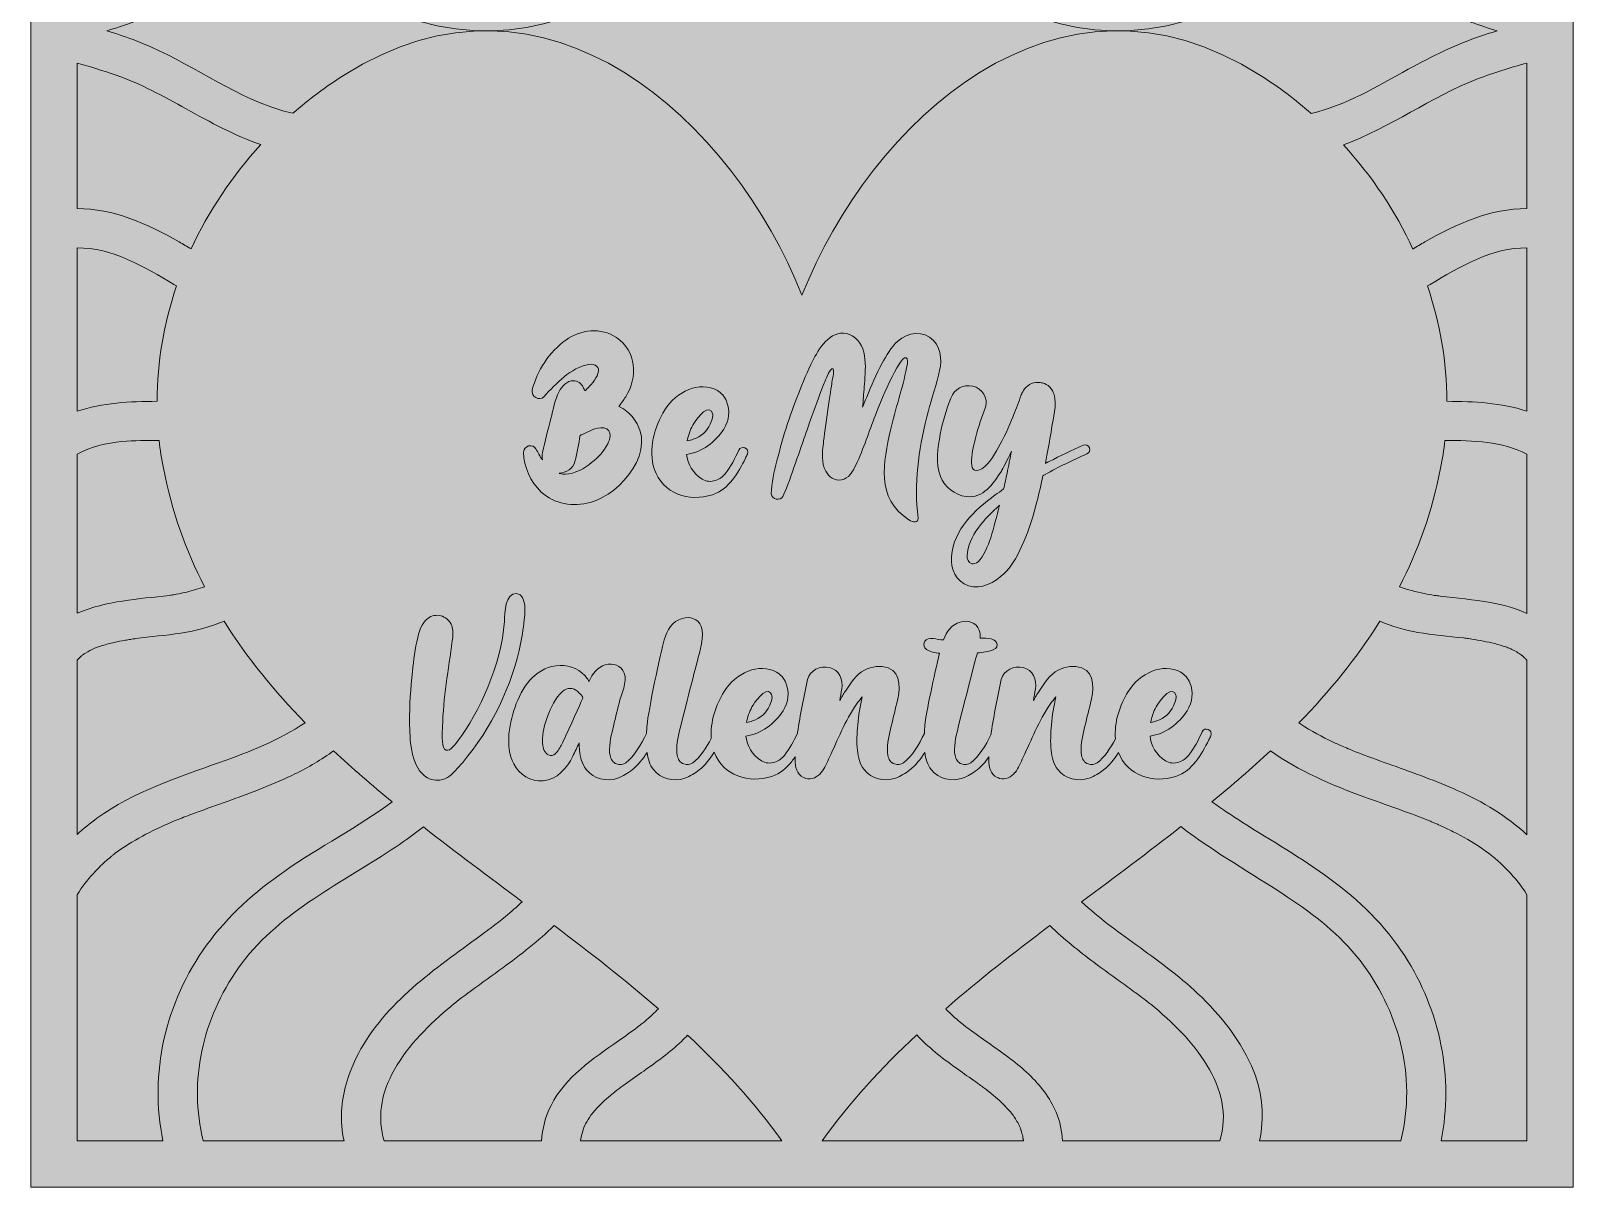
# Model space of a CAD drawing. Extents: x 31 to 968, y -1453 to -47.
# Drawn here: x 31 to 968, y -1453 to -750 of the extents above; entities that cross this region are included whole.
import ezdxf

# ---------------------------------------------------------------- set-up
doc = ezdxf.new("R2010")
doc.units = 0
doc.header["$MEASUREMENT"] = 0
doc.layers.add('Layer 1', color=7, linetype='Continuous')

# ---------------------------------------------------------------- blocks, each defined once
blk = doc.blocks.new('block 2')
at = {"layer": 'Layer 1', "true_color": 0x9c1c1f}
h = blk.add_hatch(color=244, dxfattribs=at)
h.dxf.hatch_style = 2
h.paths.add_polyline_path([(968.39, -1452.86), (31.06, -1452.86), (31.06, -46.86), (968.39, -46.86)])
at = {"layer": 'Layer 1', "lineweight": 0}
blk.add_lwpolyline([(968.39, -1452.86), (31.06, -1452.86), (31.06, -46.86), (968.39, -46.86), (968.39, -1452.86)], dxfattribs=at)
blk = doc.blocks.new('block 3')
at = {"layer": 'Layer 1', "true_color": 0xfbaf3f}
h = blk.add_hatch(color=43, dxfattribs=at)
h.dxf.hatch_style = 2
edge = h.paths.add_edge_path()
edge.add_spline(control_points=[(433.29, -989.68), (431.68, -992.61), (430.58, -995.8), (429.99, -999.09), (431.27, -998.85), (432.52, -998.57), (433.66, -998.19), (438.31, -996.68), (441.94, -993.39), (443.97, -988.94), (445.05, -986.55), (446.45, -983.47), (444.64, -981.16), (441.4, -977.03), (434.5, -987.48), (433.29, -989.68)], knot_values=[0, 0, 0, 0, 1, 1, 1, 2, 2, 2, 3, 3, 3, 4, 4, 4, 5, 5, 5, 5], degree=3, periodic=1)
h = blk.add_hatch(color=43, dxfattribs=at)
h.dxf.hatch_style = 2
edge = h.paths.add_edge_path()
edge.add_spline(control_points=[(355.92, -1019.38), (361.61, -1019.2), (367.56, -1015.82), (371.89, -1012.36), (375.8, -1009.24), (379.44, -1005.42), (381.69, -1000.91), (382.42, -999.45), (383.05, -997.64), (383.14, -995.98), (383.26, -993.7), (382.36, -991.72), (379.25, -991.32), (374.13, -990.65), (369.99, -993.7), (365.53, -995.53), (365.39, -995.59), (365.24, -995.67), (365.09, -995.73), (365.09, -995.7), (365.09, -995.67), (365.09, -995.64), (365.05, -995.65), (365, -995.66), (364.95, -995.67), (363.96, -1001), (362.98, -1006.33), (361.73, -1011.6), (360.66, -1016.11), (356.4, -1018.64), (352.07, -1018.82), (352.28, -1018.88), (352.48, -1018.99), (352.7, -1019.04), (353.73, -1019.31), (354.85, -1019.42), (355.92, -1019.38)], knot_values=[0, 0, 0, 0, 1, 1, 1, 2, 2, 2, 3, 3, 3, 4, 4, 4, 5, 5, 5, 6, 6, 6, 7, 7, 7, 8, 8, 8, 9, 9, 9, 10, 10, 10, 11, 11, 11, 12, 12, 12, 12], degree=3, periodic=1)
h = blk.add_hatch(color=43, dxfattribs=at)
h.dxf.hatch_style = 2
edge = h.paths.add_edge_path()
edge.add_spline(control_points=[(600.05, -1068.97), (599.95, -1070.83), (600.82, -1073.31), (603.03, -1073.89), (603.64, -1074.05), (605.8, -1073.65), (606.78, -1072.62), (610.12, -1069.11), (612.76, -1063.18), (614.41, -1058.13), (616.53, -1051.62), (617.98, -1044.86), (619.76, -1038.25), (610.77, -1046.28), (600.68, -1056.98), (600.05, -1068.97)], knot_values=[0, 0, 0, 0, 1, 1, 1, 2, 2, 2, 3, 3, 3, 4, 4, 4, 5, 5, 5, 5], degree=3, periodic=1)
h = blk.add_hatch(color=43, dxfattribs=at)
h.dxf.hatch_style = 2
edge = h.paths.add_edge_path()
edge.add_spline(control_points=[(363.43, -1151.61), (360.67, -1148.83), (357, -1149.15), (354.11, -1151.55), (349.59, -1155.31), (347.16, -1161.36), (345.06, -1166.69), (343.14, -1171.55), (341.87, -1176.72), (341.97, -1181.97), (341.99, -1183.48), (342.15, -1185.01), (342.68, -1186.43), (343.59, -1188.92), (346.19, -1191.64), (348.99, -1189.94), (350.97, -1188.74), (352.27, -1186.24), (353.34, -1184.25), (354.39, -1182.32), (355.35, -1180.35), (356.28, -1178.37), (360.99, -1168.35), (366.36, -1155.73), (366.55, -1155.35), (366.81, -1154.81), (363.86, -1152.04), (363.43, -1151.61)], knot_values=[0, 0, 0, 0, 1, 1, 1, 2, 2, 2, 3, 3, 3, 4, 4, 4, 5, 5, 5, 6, 6, 6, 7, 7, 7, 8, 8, 8, 9, 9, 9, 9], degree=3, periodic=1)
h = blk.add_hatch(color=43, dxfattribs=at)
h.dxf.hatch_style = 2
edge = h.paths.add_edge_path()
edge.add_spline(control_points=[(480, -1160.18), (481.08, -1157.79), (482.48, -1154.71), (480.67, -1152.4), (477.43, -1148.27), (470.53, -1158.72), (469.32, -1160.92), (467.71, -1163.84), (466.61, -1167.04), (466.02, -1170.33), (467.3, -1170.09), (468.55, -1169.81), (469.69, -1169.43), (474.34, -1167.92), (477.97, -1164.63), (480, -1160.18)], knot_values=[0, 0, 0, 0, 1, 1, 1, 2, 2, 2, 3, 3, 3, 4, 4, 4, 5, 5, 5, 5], degree=3, periodic=1)
h = blk.add_hatch(color=43, dxfattribs=at)
h.dxf.hatch_style = 2
edge = h.paths.add_edge_path()
edge.add_spline(control_points=[(725.58, -1160.18), (726.66, -1157.79), (728.06, -1154.71), (726.24, -1152.4), (723, -1148.27), (716.11, -1158.72), (714.9, -1160.92), (713.28, -1163.84), (712.19, -1167.04), (711.6, -1170.33), (712.88, -1170.09), (714.13, -1169.81), (715.26, -1169.43), (719.92, -1167.92), (723.55, -1164.63), (725.58, -1160.18)], knot_values=[0, 0, 0, 0, 1, 1, 1, 2, 2, 2, 3, 3, 3, 4, 4, 4, 5, 5, 5, 5], degree=3, periodic=1)
at = {"layer": 'Layer 1', "lineweight": 0}
blk.add_lwpolyline([(31.06, -46.86), (31.06, -1452.86), (968.39, -1452.86), (968.39, -46.86), (31.06, -46.86)], dxfattribs=at)
for points, knots in [([(499.72, -910.62), (458.57, -805.96), (344.77, -698.17), (221.05, -776.99), (210.14, -783.94), (199.88, -791.66), (190.34, -800.01), (185.46, -798.93), (180.61, -797.49), (175.81, -795.7), (146.98, -784.95), (122.16, -765.85), (93.21, -755.19), (87.94, -753.25), (82.61, -751.51), (77.26, -749.86), (80.45, -748.88), (83.64, -747.87), (86.81, -746.79), (102.37, -741.52), (116.94, -734.46), (131.28, -726.51), (150.06, -716.09), (169.33, -704.63), (190.22, -699.61), (199.8, -708.01), (210.09, -715.75), (221.05, -722.74), (344.77, -801.55), (458.57, -693.77), (499.72, -589.1), (540.87, -693.77), (654.68, -801.55), (778.39, -722.74), (789.31, -715.78), (799.56, -708.07), (809.11, -699.71), (813.99, -700.8), (818.84, -702.24), (823.64, -704.02), (852.47, -714.77), (877.29, -733.87), (906.24, -744.54), (911.5, -746.48), (916.83, -748.21), (922.19, -749.86), (919, -750.85), (915.81, -751.86), (912.64, -752.93), (897.08, -758.2), (882.51, -765.26), (868.17, -773.22), (849.39, -783.63), (830.12, -795.09), (809.22, -800.11), (799.65, -791.72), (789.36, -783.97), (778.39, -776.99), (654.68, -698.17), (540.87, -805.96), (499.72, -910.62)], [0, 0, 0, 0, 1, 1, 1, 2, 2, 2, 3, 3, 3, 4, 4, 4, 5, 5, 5, 6, 6, 6, 7, 7, 7, 8, 8, 8, 9, 9, 9, 10, 10, 10, 11, 11, 11, 12, 12, 12, 13, 13, 13, 14, 14, 14, 15, 15, 15, 16, 16, 16, 17, 17, 17, 18, 18, 18, 19, 19, 19, 20, 20, 20, 20]), ([(59.18, -769.42), (67.12, -771.72), (75.05, -774.08), (82.86, -776.81), (97.9, -782.06), (111.64, -789.64), (125.52, -797.36), (140.12, -805.49), (155.12, -813.48), (170.82, -819.06), (153.3, -838.11), (139.02, -859.58), (128.51, -882.49), (126.05, -881.03), (123.59, -879.56), (121.11, -878.13), (102.29, -867.23), (80.96, -857.79), (59.18, -857.94), (59.18, -857.94), (59.18, -769.42), (59.18, -769.42)], [0, 0, 0, 0, 1, 1, 1, 2, 2, 2, 3, 3, 3, 4, 4, 4, 5, 5, 5, 6, 6, 6, 7, 7, 7, 7]), ([(940.27, -857.95), (918.49, -857.8), (897.15, -867.22), (878.34, -878.13), (875.86, -879.56), (873.4, -881.03), (870.94, -882.5), (860.45, -859.64), (846.22, -838.22), (828.76, -819.2), (857.38, -808.83), (881.84, -789.96), (910.2, -779.13), (920.06, -775.38), (930.15, -772.34), (940.27, -769.42), (940.27, -769.42), (940.27, -857.95), (940.27, -857.95)], [0, 0, 0, 0, 1, 1, 1, 2, 2, 2, 3, 3, 3, 4, 4, 4, 5, 5, 5, 6, 6, 6, 6]), ([(59.18, -881.85), (80.16, -881.39), (100.26, -893.46), (117.97, -904.04), (118.5, -904.36), (119.03, -904.67), (119.56, -904.99), (111.91, -927.6), (107.83, -951.23), (107.76, -975.07), (91.22, -975.26), (74.53, -975.84), (59.18, -981.14), (59.18, -981.14), (59.18, -881.85), (59.18, -881.85)], [0, 0, 0, 0, 1, 1, 1, 2, 2, 2, 3, 3, 3, 4, 4, 4, 5, 5, 5, 5]), ([(940.27, -981.13), (924.91, -975.84), (908.23, -975.26), (891.69, -975.07), (891.62, -951.23), (887.54, -927.6), (879.88, -904.99), (880.42, -904.68), (880.95, -904.36), (881.49, -904.04), (899.19, -893.46), (919.29, -881.39), (940.27, -881.85), (940.27, -881.85), (940.27, -981.13), (940.27, -981.13)], [0, 0, 0, 0, 1, 1, 1, 2, 2, 2, 3, 3, 3, 4, 4, 4, 5, 5, 5, 5]), ([(330.53, -1005.98), (330.52, -1002.17), (336.18, -1000.46), (338.01, -1003.99), (339.15, -1006.2), (340.46, -1008.48), (341.96, -1010.59), (341.71, -1009.17), (341.7, -1007.69), (342, -1006.27), (343.45, -999.3), (345.37, -992.43), (347.12, -985.53), (348.52, -980.07), (349.52, -974.18), (352.12, -969.13), (353.67, -966.1), (357.09, -962.43), (360.78, -962.57), (363.23, -962.66), (365.79, -964.27), (366.67, -966.6), (367.13, -967.3), (367.46, -968.02), (367.73, -968.76), (369.67, -966.94), (371.68, -964.85), (372.79, -963.37), (373.93, -961.84), (375.09, -960.02), (375.72, -958.21), (377.13, -954.12), (373.93, -952.04), (370.25, -952.67), (359.2, -954.55), (350.21, -964.44), (342.94, -972.23), (339.98, -975.4), (334.81, -972.12), (335.78, -968.15), (338.64, -956.45), (346.29, -944.94), (356.12, -937.86), (364.93, -931.52), (377.65, -929.97), (386.92, -936.32), (399.23, -944.78), (400.09, -960.31), (392.6, -972.33), (391.35, -974.34), (389.9, -976.28), (388.37, -978.17), (391.78, -979.85), (394.87, -982.24), (397.2, -985.15), (412.48, -1004.2), (390.14, -1031.41), (370.99, -1036.54), (360.63, -1039.32), (349.25, -1037.74), (341.26, -1030.24), (334.65, -1024.04), (330.56, -1015.03), (330.53, -1005.98)], [0, 0, 0, 0, 1, 1, 1, 2, 2, 2, 3, 3, 3, 4, 4, 4, 5, 5, 5, 6, 6, 6, 7, 7, 7, 8, 8, 8, 9, 9, 9, 10, 10, 10, 11, 11, 11, 12, 12, 12, 13, 13, 13, 14, 14, 14, 15, 15, 15, 16, 16, 16, 17, 17, 17, 18, 18, 18, 19, 19, 19, 20, 20, 20, 21, 21, 21, 21]), ([(570.25, -1046.17), (570.56, -1048.9), (567.1, -1048.76), (564.68, -1047.19), (544.14, -1033.86), (549.32, -1011.81), (553.57, -992.54), (556.38, -979.82), (560.85, -967.45), (563.32, -954.67), (563.61, -953.22), (564.37, -950.75), (563.6, -949.33), (560.63, -943.78), (548.61, -972.54), (544.34, -983.49), (540.42, -993.55), (537.3, -1003.47), (532.41, -1013.97), (530.69, -1017.65), (528.07, -1022.16), (523.69, -1022.92), (519.66, -1023.62), (516.01, -1021), (514.16, -1017.58), (511.31, -1012.32), (512.12, -1006.63), (512.69, -1000.95), (513.54, -992.33), (517.43, -967.11), (517.94, -963.62), (518.35, -960.88), (519.58, -955.54), (518.44, -955.25), (516.84, -954.85), (514.59, -960.56), (513.52, -963.18), (512.05, -966.78), (503.32, -990.61), (500.82, -997.98), (498.58, -1004.57), (491.33, -1026.22), (488.11, -1032.98), (486.74, -1035.85), (481.08, -1034.79), (481.07, -1031.38), (481.06, -1024.63), (482.79, -1017.83), (484.47, -1011.34), (486.48, -1003.63), (488.43, -996.1), (491, -988.54), (495.68, -974.73), (500.86, -960.87), (507.61, -947.92), (511.9, -939.7), (520.11, -929.46), (530.56, -935.49), (540.48, -941.22), (538.15, -956.91), (537.54, -966.25), (537.26, -970.42), (536.92, -974.59), (536.55, -978.75), (537.38, -976.7), (538.18, -974.63), (539.03, -972.58), (541.9, -965.61), (544.88, -958.64), (548.42, -951.98), (550.97, -947.2), (553.86, -942.23), (557.9, -938.54), (563.96, -933.02), (573.62, -931.75), (579.66, -938.16), (585.18, -944.01), (584.59, -951.97), (582.72, -959.19), (580.51, -967.72), (577.66, -976.07), (575.56, -984.62), (570.42, -1005.53), (567.85, -1024.68), (570.25, -1046.17)], [0, 0, 0, 0, 1, 1, 1, 2, 2, 2, 3, 3, 3, 4, 4, 4, 5, 5, 5, 6, 6, 6, 7, 7, 7, 8, 8, 8, 9, 9, 9, 10, 10, 10, 11, 11, 11, 12, 12, 12, 13, 13, 13, 14, 14, 14, 15, 15, 15, 16, 16, 16, 17, 17, 17, 18, 18, 18, 19, 19, 19, 20, 20, 20, 21, 21, 21, 22, 22, 22, 23, 23, 23, 24, 24, 24, 25, 25, 25, 26, 26, 26, 27, 27, 27, 28, 28, 28, 28]), ([(620.89, -1017.5), (615.76, -1025.28), (610.04, -1034.35), (599.59, -1033.02), (592.37, -1032.1), (586.52, -1027.16), (583.85, -1020.71), (580.55, -1012.74), (582.26, -1003.17), (583.79, -995), (585.18, -987.56), (587.4, -980.21), (590.15, -973.13), (592.3, -967.59), (597.51, -964.56), (603.63, -965.88), (609.08, -967.06), (613.15, -973.43), (611.29, -978.64), (609.08, -984.77), (606.92, -990.26), (605.42, -996.6), (604.65, -999.83), (598.83, -1019.67), (607.05, -1017.01), (612.54, -1015.22), (616.25, -1008.1), (618.95, -1003.43), (622.42, -997.43), (625.2, -991.06), (627.84, -984.66), (629.07, -981.67), (631.07, -976.53), (632.41, -972.87), (632.64, -972.07), (632.91, -971.28), (633.25, -970.51), (633.27, -970.45), (633.3, -970.38), (633.31, -970.33), (633.46, -969.9), (633.65, -969.57), (633.86, -969.28), (634, -969.02), (634.12, -968.76), (634.28, -968.51), (636.06, -965.64), (639.56, -963.3), (643.08, -963.56), (643.14, -963.57), (643.2, -963.57), (643.26, -963.58), (644.11, -963.65), (644.95, -963.77), (645.79, -963.92), (649.21, -964.54), (651.94, -967.72), (652.91, -970.9), (654.84, -977.27), (652.46, -985.27), (651.42, -991.75), (650.55, -997.13), (649.62, -1002.5), (648.61, -1007.86), (648.3, -1009.52), (647.94, -1011.17), (647.61, -1012.83), (648.37, -1012.44), (649.16, -1012.08), (649.93, -1011.71), (656.69, -1008.14), (663.63, -1004.82), (670.64, -1001.8), (672.12, -1001.17), (673.83, -1001.87), (674.45, -1003.35), (675.06, -1004.81), (674.38, -1006.48), (672.93, -1007.09), (664.25, -1010.83), (655.69, -1015.02), (647.45, -1019.58), (647, -1019.83), (646.55, -1020.11), (646.1, -1020.36), (644.99, -1025.64), (643.81, -1030.9), (642.5, -1036.13), (640.43, -1044.44), (637.96, -1052.51), (634.59, -1060.39), (631.55, -1067.47), (628.07, -1074.61), (622.42, -1079.99), (616.92, -1085.21), (608.72, -1089.83), (600.96, -1087.23), (593.26, -1084.65), (589.94, -1077.06), (590.58, -1069.4), (592.01, -1052.58), (604.34, -1041.57), (617.22, -1032.04), (618.82, -1030.86), (620.5, -1029.62), (622.23, -1028.38), (622.97, -1025.24), (623.66, -1022.1), (624.33, -1018.94), (625.29, -1014.42), (626.18, -1009.88), (627.02, -1005.33), (624.14, -1011.37), (621.71, -1016.26), (620.89, -1017.5)], [0, 0, 0, 0, 1, 1, 1, 2, 2, 2, 3, 3, 3, 4, 4, 4, 5, 5, 5, 6, 6, 6, 7, 7, 7, 8, 8, 8, 9, 9, 9, 10, 10, 10, 11, 11, 11, 12, 12, 12, 13, 13, 13, 14, 14, 14, 15, 15, 15, 16, 16, 16, 17, 17, 17, 18, 18, 18, 19, 19, 19, 20, 20, 20, 21, 21, 21, 22, 22, 22, 23, 23, 23, 24, 24, 24, 25, 25, 25, 26, 26, 26, 27, 27, 27, 28, 28, 28, 29, 29, 29, 30, 30, 30, 31, 31, 31, 32, 32, 32, 33, 33, 33, 34, 34, 34, 35, 35, 35, 36, 36, 36, 37, 37, 37, 38, 38, 38, 38]), ([(438.99, -1022.38), (441.3, -1023.87), (444.41, -1024.15), (447.21, -1023.21), (449.73, -1022.37), (451.4, -1021.12), (452.97, -1019.16), (456.46, -1014.82), (459.04, -1009.82), (461.33, -1004.76), (461.97, -1003.35), (463.61, -1002.71), (465.04, -1003.3), (466.55, -1003.92), (467.26, -1005.66), (466.59, -1007.14), (466.2, -1008.02), (465.79, -1008.89), (465.37, -1009.75), (463.15, -1014.32), (460.6, -1018.78), (457.46, -1022.78), (454.21, -1026.93), (450.44, -1030.28), (445.37, -1031.9), (431, -1036.49), (415.05, -1031.33), (409.97, -1016.24), (406.14, -1004.87), (409.97, -990.26), (416.3, -980.37), (419.72, -975.04), (425.1, -970.22), (431, -967.84), (436.55, -965.61), (442.98, -965.65), (448.28, -968.56), (450.78, -969.93), (452.75, -972.27), (453.8, -974.91), (456.14, -980.79), (455.53, -986.62), (452.18, -991.96), (447.22, -999.85), (438.79, -1006.16), (429.62, -1007.38), (430.18, -1013.17), (433.34, -1018.75), (438.99, -1022.38)], [0, 0, 0, 0, 1, 1, 1, 2, 2, 2, 3, 3, 3, 4, 4, 4, 5, 5, 5, 6, 6, 6, 7, 7, 7, 8, 8, 8, 9, 9, 9, 10, 10, 10, 11, 11, 11, 12, 12, 12, 13, 13, 13, 14, 14, 14, 15, 15, 15, 16, 16, 16, 16]), ([(433.29, -989.68), (431.68, -992.61), (430.58, -995.8), (429.99, -999.09), (431.27, -998.85), (432.52, -998.57), (433.66, -998.19), (438.31, -996.68), (441.94, -993.39), (443.97, -988.94), (445.05, -986.55), (446.45, -983.47), (444.64, -981.16), (441.4, -977.03), (434.5, -987.48), (433.29, -989.68)], [0, 0, 0, 0, 1, 1, 1, 2, 2, 2, 3, 3, 3, 4, 4, 4, 5, 5, 5, 5]), ([(355.92, -1019.38), (361.61, -1019.2), (367.56, -1015.82), (371.89, -1012.36), (375.8, -1009.24), (379.44, -1005.42), (381.69, -1000.91), (382.42, -999.45), (383.05, -997.64), (383.14, -995.98), (383.26, -993.7), (382.36, -991.72), (379.25, -991.32), (374.13, -990.65), (369.99, -993.7), (365.53, -995.53), (365.39, -995.59), (365.24, -995.67), (365.09, -995.73), (365.09, -995.7), (365.09, -995.67), (365.09, -995.64), (365.05, -995.65), (365, -995.66), (364.95, -995.67), (363.96, -1001), (362.98, -1006.33), (361.73, -1011.6), (360.66, -1016.11), (356.4, -1018.64), (352.07, -1018.82), (352.28, -1018.88), (352.48, -1018.99), (352.7, -1019.04), (353.73, -1019.31), (354.85, -1019.42), (355.92, -1019.38)], [0, 0, 0, 0, 1, 1, 1, 2, 2, 2, 3, 3, 3, 4, 4, 4, 5, 5, 5, 6, 6, 6, 7, 7, 7, 8, 8, 8, 9, 9, 9, 10, 10, 10, 11, 11, 11, 12, 12, 12, 12]), ([(59.18, -1007.24), (67.72, -1002.67), (77.02, -1000.34), (86.37, -999.57), (93.91, -998.95), (101.47, -998.93), (109.03, -998.91), (109.66, -1004.55), (110.52, -1010.19), (111.62, -1015.8), (116.74, -1042.03), (125.34, -1065.87), (136.64, -1087.85), (133.15, -1089.05), (129.22, -1090.19), (125.82, -1091.03), (123.71, -1091.56), (121.58, -1092.03), (119.44, -1092.42), (118.43, -1092.61), (117.42, -1092.76), (116.4, -1092.93), (116.02, -1092.99), (115.64, -1093.04), (115.27, -1093.09), (96.4, -1095.37), (76.8, -1096.28), (59.18, -1103.95), (59.18, -1103.95), (59.18, -1007.24), (59.18, -1007.24)], [0, 0, 0, 0, 1, 1, 1, 2, 2, 2, 3, 3, 3, 4, 4, 4, 5, 5, 5, 6, 6, 6, 7, 7, 7, 8, 8, 8, 9, 9, 9, 10, 10, 10, 10]), ([(940.27, -1104.08), (933.35, -1100.9), (925.73, -1098.8), (918.07, -1097.42), (907.95, -1095.61), (897.69, -1094.68), (887.48, -1093.49), (886.5, -1093.38), (885.52, -1093.25), (884.53, -1093.14), (884.39, -1093.12), (884.27, -1093.11), (884.17, -1093.1), (884.1, -1093.08), (884.04, -1093.07), (883.96, -1093.06), (881.95, -1092.73), (879.95, -1092.44), (877.96, -1092.03), (872.83, -1090.97), (867.77, -1089.55), (862.82, -1087.83), (874.11, -1065.85), (882.71, -1042.02), (887.83, -1015.8), (888.93, -1010.18), (889.79, -1004.55), (890.42, -998.91), (907.87, -998.95), (924.96, -999.15), (940.27, -1007.26), (940.27, -1007.26), (940.27, -1104.08), (940.27, -1104.08)], [0, 0, 0, 0, 1, 1, 1, 2, 2, 2, 3, 3, 3, 4, 4, 4, 5, 5, 5, 6, 6, 6, 7, 7, 7, 8, 8, 8, 9, 9, 9, 10, 10, 10, 11, 11, 11, 11]), ([(600.05, -1068.97), (599.95, -1070.83), (600.82, -1073.31), (603.03, -1073.89), (603.64, -1074.05), (605.8, -1073.65), (606.78, -1072.62), (610.12, -1069.11), (612.76, -1063.18), (614.41, -1058.13), (616.53, -1051.62), (617.98, -1044.86), (619.76, -1038.25), (610.77, -1046.28), (600.68, -1056.98), (600.05, -1068.97)], [0, 0, 0, 0, 1, 1, 1, 2, 2, 2, 3, 3, 3, 4, 4, 4, 5, 5, 5, 5]), ([(282.46, -1186.51), (284.86, -1188.92), (288.1, -1184.91), (290.53, -1181.61), (303.46, -1164.07), (316.9, -1136.1), (318.86, -1108.89), (319.24, -1103.67), (319.09, -1091.47), (326.31, -1092.02), (332.83, -1092.53), (331.37, -1104.81), (330.66, -1110.22), (329.95, -1115.7), (329, -1121.16), (327.77, -1126.56), (321.83, -1152.61), (308.11, -1178.55), (290.22, -1198.41), (287.28, -1201.69), (284.16, -1204.86), (279.55, -1205.4), (276.2, -1205.8), (272.71, -1204.78), (270.11, -1202.64), (261.64, -1195.7), (261.37, -1180.02), (261.26, -1170.06), (261.16, -1159.82), (261.87, -1149.58), (262.96, -1139.4), (263.7, -1132.44), (264.62, -1125.5), (266.19, -1118.68), (267.35, -1113.61), (269.38, -1108.03), (274.14, -1105.94), (276.67, -1104.84), (279.68, -1104.97), (282.13, -1106.23), (284.58, -1107.48), (286.43, -1109.82), (287.17, -1112.47), (287.91, -1115.14), (287.55, -1117.97), (287.18, -1120.72), (284.89, -1138.06), (281.64, -1155.47), (281.25, -1172.98), (281.2, -1175.38), (280.36, -1184.4), (282.46, -1186.51)], [0, 0, 0, 0, 1, 1, 1, 2, 2, 2, 3, 3, 3, 4, 4, 4, 5, 5, 5, 6, 6, 6, 7, 7, 7, 8, 8, 8, 9, 9, 9, 10, 10, 10, 11, 11, 11, 12, 12, 12, 13, 13, 13, 14, 14, 14, 15, 15, 15, 16, 16, 16, 17, 17, 17, 17]), ([(511.4, -1200.76), (509.27, -1203.47), (505.53, -1205.26), (502.05, -1204.32), (501.57, -1204.19), (501.09, -1204.01), (500.64, -1203.79), (496.46, -1201.78), (495.53, -1197.28), (495.56, -1193.06), (495.56, -1192.41), (495.6, -1191.75), (495.62, -1191.1), (494.94, -1192.09), (494.24, -1193.07), (493.49, -1194.02), (490.24, -1198.17), (486.47, -1201.52), (481.4, -1203.14), (467.37, -1207.62), (451.86, -1202.78), (446.41, -1188.5), (443.85, -1192.52), (440.76, -1196.48), (437.27, -1199.18), (434.44, -1201.35), (431.87, -1203.01), (428.45, -1204.23), (421.7, -1206.63), (414.01, -1204.58), (409.45, -1199.02), (407.04, -1196.09), (406.03, -1192.3), (405.53, -1188.59), (402.99, -1192.58), (399.92, -1196.5), (396.45, -1199.18), (393.62, -1201.35), (391.05, -1203.01), (387.64, -1204.23), (380.89, -1206.63), (373.19, -1204.58), (368.63, -1199.02), (365.95, -1195.75), (365, -1191.43), (364.56, -1187.33), (364.39, -1185.77), (364.33, -1184.2), (364.3, -1182.63), (363.06, -1185.41), (361.8, -1188.18), (360.45, -1190.91), (356.92, -1198.04), (350.81, -1205.17), (342.36, -1205.81), (334.92, -1206.38), (327.81, -1202.1), (324.51, -1195.5), (319.02, -1184.51), (321.84, -1169.83), (326.09, -1158.89), (330.68, -1147.09), (338.98, -1136.16), (352.66, -1135.64), (358.74, -1135.4), (365.65, -1138.55), (369.18, -1143.6), (369.56, -1144.15), (369.94, -1144.75), (370.31, -1145.36), (370.34, -1145.3), (370.39, -1145.25), (370.42, -1145.19), (372.29, -1140.7), (375.19, -1136.78), (380.2, -1135.35), (384.76, -1134.05), (389.88, -1135.55), (391.7, -1140.29), (393.76, -1145.63), (389.84, -1153.5), (388.51, -1158.69), (387.17, -1163.94), (385.92, -1169.21), (384.69, -1174.49), (383.6, -1179.15), (382.08, -1185.58), (383.08, -1190.4), (383.56, -1192.71), (384.69, -1194.77), (387.01, -1195.59), (388.87, -1196.25), (391.06, -1196), (392.65, -1194.83), (397.52, -1191.25), (402.16, -1183.52), (405.24, -1177.14), (405.33, -1175.36), (405.45, -1173.58), (405.59, -1171.81), (406.24, -1163.86), (413.68, -1127.7), (416.04, -1120.08), (417.82, -1114.35), (420.81, -1108.84), (426.98, -1107.07), (431.54, -1105.77), (436.66, -1107.28), (438.48, -1112.01), (440.54, -1117.36), (437.45, -1127.67), (436.12, -1132.85), (434.77, -1138.1), (426.74, -1169.21), (425.5, -1174.49), (424.41, -1179.15), (422.9, -1185.58), (423.9, -1190.4), (424.38, -1192.71), (425.5, -1194.77), (427.82, -1195.59), (429.68, -1196.25), (431.88, -1196), (433.46, -1194.83), (437.61, -1191.78), (441.59, -1185.73), (444.58, -1180.06), (443.88, -1170.25), (447.32, -1159.45), (452.33, -1151.61), (455.75, -1146.28), (461.13, -1141.46), (467.03, -1139.08), (472.58, -1136.85), (479.01, -1136.89), (484.31, -1139.8), (486.81, -1141.17), (488.78, -1143.51), (489.83, -1146.15), (492.17, -1152.03), (491.56, -1157.86), (488.21, -1163.2), (483.25, -1171.09), (474.82, -1177.4), (465.65, -1178.62), (466.21, -1184.41), (469.37, -1189.99), (475.02, -1193.62), (477.33, -1195.11), (480.44, -1195.39), (483.24, -1194.45), (485.76, -1193.61), (487.43, -1192.36), (489, -1190.4), (492.29, -1186.3), (494.76, -1181.61), (496.95, -1176.85), (496.98, -1176.71), (496.99, -1176.57), (497.01, -1176.42), (498.57, -1165.65), (501.06, -1154.92), (503.12, -1144.32), (504.27, -1138.44), (511.14, -1135.78), (516.38, -1136.95), (522.32, -1138.27), (524.92, -1144.44), (523.9, -1149.94), (523.47, -1152.31), (523.05, -1154.68), (522.63, -1157.05), (523.73, -1155.09), (524.87, -1153.16), (526.11, -1151.29), (529.28, -1146.52), (532.5, -1141.21), (537.75, -1138.49), (542.09, -1136.24), (547.41, -1135.49), (552.07, -1137.16), (560.76, -1140.27), (559.15, -1151.68), (557.35, -1158.69), (556.01, -1163.94), (554.76, -1169.21), (553.53, -1174.49), (552.44, -1179.15), (550.92, -1185.58), (551.92, -1190.4), (552.4, -1192.71), (553.52, -1194.77), (555.85, -1195.59), (557.7, -1196.25), (559.9, -1196), (561.49, -1194.83), (566.36, -1191.25), (571, -1183.51), (574.08, -1177.13), (574.17, -1175.35), (574.29, -1173.57), (574.44, -1171.8), (574.97, -1165.21), (580.25, -1140.81), (583.39, -1128.28), (580.44, -1127.99), (577.48, -1127.41), (575.38, -1125.91), (572.47, -1123.84), (573.57, -1119.46), (577.89, -1119.28), (579.99, -1119.19), (582.05, -1119.88), (584.14, -1120.02), (584.68, -1120.07), (585.22, -1120.08), (585.76, -1120.1), (587.6, -1115.2), (590.57, -1110.81), (595.95, -1109.27), (600.5, -1107.97), (605.63, -1109.47), (607.45, -1114.21), (608.02, -1115.69), (608.16, -1117.39), (608.07, -1119.17), (610.26, -1119.05), (612.7, -1119.02), (614.68, -1119.55), (616.09, -1119.92), (617.26, -1120.58), (617.91, -1121.66), (618.93, -1123.35), (618.1, -1125.41), (615.86, -1126.21), (612.76, -1127.31), (609.59, -1127.79), (606.32, -1128.08), (605.83, -1129.81), (605.33, -1131.44), (604.97, -1132.85), (603.62, -1138.1), (595.59, -1169.21), (594.35, -1174.49), (593.26, -1179.15), (591.75, -1185.58), (592.75, -1190.4), (593.22, -1192.71), (594.35, -1194.77), (596.67, -1195.59), (598.53, -1196.25), (600.72, -1196), (602.31, -1194.83), (606.99, -1191.39), (611.47, -1184.11), (614.54, -1177.89), (614.6, -1177.41), (614.66, -1176.91), (614.74, -1176.42), (616.3, -1165.65), (618.78, -1154.92), (620.84, -1144.32), (621.99, -1138.44), (628.86, -1135.78), (634.1, -1136.95), (640.04, -1138.27), (642.64, -1144.44), (641.62, -1149.94), (641.19, -1152.31), (640.77, -1154.68), (640.35, -1157.05), (641.45, -1155.09), (642.59, -1153.16), (643.83, -1151.29), (647, -1146.52), (650.22, -1141.21), (655.47, -1138.49), (659.81, -1136.24), (665.13, -1135.49), (669.79, -1137.16), (678.48, -1140.27), (676.87, -1151.68), (675.08, -1158.69), (673.73, -1163.94), (672.48, -1169.21), (671.25, -1174.49), (670.16, -1179.15), (668.64, -1185.58), (669.65, -1190.4), (670.13, -1192.71), (671.25, -1194.77), (673.57, -1195.59), (675.43, -1196.25), (677.62, -1196), (679.21, -1194.83), (683.28, -1191.84), (687.2, -1185.93), (690.17, -1180.35), (689.39, -1170.47), (692.85, -1159.53), (697.91, -1151.61), (701.32, -1146.28), (706.71, -1141.46), (712.61, -1139.08), (718.16, -1136.85), (724.59, -1136.89), (729.89, -1139.8), (732.39, -1141.17), (734.35, -1143.51), (735.41, -1146.15), (737.75, -1152.03), (737.14, -1157.86), (733.78, -1163.2), (728.83, -1171.09), (720.4, -1177.4), (711.23, -1178.62), (711.79, -1184.41), (714.94, -1189.99), (720.6, -1193.62), (722.91, -1195.11), (726.02, -1195.39), (728.82, -1194.45), (731.34, -1193.61), (733.01, -1192.36), (734.58, -1190.4), (738.07, -1186.05), (740.65, -1181.06), (742.94, -1176), (743.58, -1174.58), (745.22, -1173.95), (746.65, -1174.54), (748.16, -1175.16), (748.87, -1176.89), (748.2, -1178.38), (747.81, -1179.26), (747.4, -1180.12), (746.98, -1180.99), (744.76, -1185.56), (742.21, -1190.02), (739.07, -1194.02), (735.82, -1198.17), (732.05, -1201.52), (726.98, -1203.14), (713, -1207.61), (697.55, -1202.81), (692.05, -1188.66), (689.52, -1192.62), (686.45, -1196.52), (683.01, -1199.18), (680.18, -1201.35), (677.61, -1203.01), (674.2, -1204.22), (667.44, -1206.63), (659.75, -1204.58), (655.19, -1199.02), (652.51, -1195.75), (651.56, -1191.43), (651.12, -1187.33), (650.57, -1182.17), (650.92, -1176.96), (651.33, -1171.81), (651.8, -1166.06), (652.72, -1160.35), (654.08, -1154.75), (652.86, -1156.15), (651.71, -1157.61), (650.64, -1159.14), (647.09, -1164.24), (644.21, -1169.81), (641.5, -1175.41), (638.93, -1180.72), (636.71, -1186.17), (634.14, -1191.51), (632.71, -1194.51), (631.5, -1198.15), (629.18, -1200.67), (629.16, -1200.7), (629.15, -1200.73), (629.13, -1200.76), (626.99, -1203.47), (623.25, -1205.26), (619.77, -1204.32), (619.29, -1204.19), (618.81, -1204.01), (618.36, -1203.79), (614.18, -1201.78), (613.25, -1197.28), (613.28, -1193.06), (613.29, -1192.48), (613.32, -1191.9), (613.34, -1191.33), (611.2, -1194.32), (608.77, -1197.12), (606.11, -1199.17), (603.28, -1201.34), (600.71, -1203), (597.29, -1204.22), (590.54, -1206.62), (582.85, -1204.57), (578.29, -1199.01), (575.88, -1196.08), (574.88, -1192.29), (574.38, -1188.58), (571.83, -1192.57), (568.76, -1196.5), (565.29, -1199.18), (562.46, -1201.35), (559.89, -1203.01), (556.47, -1204.22), (549.72, -1206.63), (542.03, -1204.58), (537.47, -1199.02), (534.79, -1195.75), (533.84, -1191.43), (533.4, -1187.33), (532.84, -1182.17), (533.19, -1176.96), (533.61, -1171.81), (534.08, -1166.06), (535, -1160.35), (536.36, -1154.75), (535.14, -1156.15), (533.98, -1157.61), (532.92, -1159.14), (529.37, -1164.24), (526.48, -1169.81), (523.77, -1175.41), (521.21, -1180.72), (518.98, -1186.17), (516.42, -1191.51), (514.99, -1194.51), (513.78, -1198.15), (511.46, -1200.67), (511.44, -1200.7), (511.43, -1200.73), (511.4, -1200.76)], [0, 0, 0, 0, 1, 1, 1, 2, 2, 2, 3, 3, 3, 4, 4, 4, 5, 5, 5, 6, 6, 6, 7, 7, 7, 8, 8, 8, 9, 9, 9, 10, 10, 10, 11, 11, 11, 12, 12, 12, 13, 13, 13, 14, 14, 14, 15, 15, 15, 16, 16, 16, 17, 17, 17, 18, 18, 18, 19, 19, 19, 20, 20, 20, 21, 21, 21, 22, 22, 22, 23, 23, 23, 24, 24, 24, 25, 25, 25, 26, 26, 26, 27, 27, 27, 28, 28, 28, 29, 29, 29, 30, 30, 30, 31, 31, 31, 32, 32, 32, 33, 33, 33, 34, 34, 34, 35, 35, 35, 36, 36, 36, 37, 37, 37, 38, 38, 38, 39, 39, 39, 40, 40, 40, 41, 41, 41, 42, 42, 42, 43, 43, 43, 44, 44, 44, 45, 45, 45, 46, 46, 46, 47, 47, 47, 48, 48, 48, 49, 49, 49, 50, 50, 50, 51, 51, 51, 52, 52, 52, 53, 53, 53, 54, 54, 54, 55, 55, 55, 56, 56, 56, 57, 57, 57, 58, 58, 58, 59, 59, 59, 60, 60, 60, 61, 61, 61, 62, 62, 62, 63, 63, 63, 64, 64, 64, 65, 65, 65, 66, 66, 66, 67, 67, 67, 68, 68, 68, 69, 69, 69, 70, 70, 70, 71, 71, 71, 72, 72, 72, 73, 73, 73, 74, 74, 74, 75, 75, 75, 76, 76, 76, 77, 77, 77, 78, 78, 78, 79, 79, 79, 80, 80, 80, 81, 81, 81, 82, 82, 82, 83, 83, 83, 84, 84, 84, 85, 85, 85, 86, 86, 86, 87, 87, 87, 88, 88, 88, 89, 89, 89, 90, 90, 90, 91, 91, 91, 92, 92, 92, 93, 93, 93, 94, 94, 94, 95, 95, 95, 96, 96, 96, 97, 97, 97, 98, 98, 98, 99, 99, 99, 100, 100, 100, 101, 101, 101, 102, 102, 102, 103, 103, 103, 104, 104, 104, 105, 105, 105, 106, 106, 106, 107, 107, 107, 108, 108, 108, 109, 109, 109, 110, 110, 110, 111, 111, 111, 112, 112, 112, 113, 113, 113, 114, 114, 114, 115, 115, 115, 116, 116, 116, 117, 117, 117, 118, 118, 118, 119, 119, 119, 120, 120, 120, 121, 121, 121, 122, 122, 122, 123, 123, 123, 124, 124, 124, 125, 125, 125, 126, 126, 126, 127, 127, 127, 128, 128, 128, 129, 129, 129, 130, 130, 130, 131, 131, 131, 132, 132, 132, 133, 133, 133, 134, 134, 134, 135, 135, 135, 136, 136, 136, 137, 137, 137, 138, 138, 138, 139, 139, 139, 140, 140, 140, 141, 141, 141, 142, 142, 142, 143, 143, 143, 144, 144, 144, 145, 145, 145, 145]), ([(59.18, -1132.51), (59.91, -1131.76), (60.6, -1130.98), (61.37, -1130.26), (61.85, -1129.83), (62.64, -1129.23), (62.66, -1129.21), (63.2, -1128.84), (63.74, -1128.47), (64.3, -1128.12), (66.03, -1127.05), (67.84, -1126.1), (69.7, -1125.27), (69.78, -1125.26), (70.94, -1124.8), (71.46, -1124.61), (72.45, -1124.26), (73.45, -1123.92), (74.46, -1123.61), (76.87, -1122.86), (79.31, -1122.23), (81.77, -1121.67), (83.93, -1121.18), (86.1, -1120.76), (88.28, -1120.37), (89.38, -1120.18), (90.48, -1120), (91.58, -1119.83), (92.11, -1119.74), (94.63, -1119.38), (94.62, -1119.38), (103.84, -1118.17), (113.1, -1117.41), (122.3, -1116.04), (131.3, -1114.7), (140.09, -1112.17), (148.53, -1108.79), (162.42, -1131.08), (179.12, -1151.46), (197.7, -1170.56), (181.98, -1181.06), (163.85, -1188.18), (145.73, -1194.68), (120.17, -1203.86), (93.46, -1212.4), (71.26, -1228.54), (67.01, -1231.62), (62.98, -1234.92), (59.18, -1238.42), (59.18, -1238.42), (59.18, -1132.51), (59.18, -1132.51)], [0, 0, 0, 0, 1, 1, 1, 2, 2, 2, 3, 3, 3, 4, 4, 4, 5, 5, 5, 6, 6, 6, 7, 7, 7, 8, 8, 8, 9, 9, 9, 10, 10, 10, 11, 11, 11, 12, 12, 12, 13, 13, 13, 14, 14, 14, 15, 15, 15, 16, 16, 16, 17, 17, 17, 17]), ([(940.27, -1238.57), (927.97, -1227.34), (913.55, -1218.49), (897.98, -1211.61), (884.99, -1205.86), (871.63, -1201.07), (858.25, -1196.3), (852.02, -1194.08), (845.79, -1191.85), (839.61, -1189.47), (836.58, -1188.31), (833.56, -1187.11), (830.57, -1185.86), (830.33, -1185.75), (827.76, -1184.64), (827.51, -1184.52), (825.87, -1183.8), (824.24, -1183.05), (822.63, -1182.29), (815.81, -1179.07), (809.16, -1175.49), (802.84, -1171.39), (802.44, -1171.13), (802.06, -1170.88), (801.68, -1170.63), (820.27, -1151.53), (836.98, -1131.16), (850.88, -1108.86), (858.27, -1111.9), (866.06, -1114.13), (874.08, -1115.55), (883.21, -1117.16), (892.49, -1117.88), (901.7, -1118.99), (902.75, -1119.11), (903.81, -1119.25), (904.86, -1119.38), (905.2, -1119.43), (906.34, -1119.59), (906.77, -1119.66), (909.16, -1120.02), (911.54, -1120.42), (913.9, -1120.88), (918.5, -1121.77), (923.07, -1122.89), (927.5, -1124.44), (928.02, -1124.62), (929.67, -1125.27), (929.72, -1125.26), (930.7, -1125.7), (931.66, -1126.16), (932.6, -1126.66), (933.61, -1127.2), (934.6, -1127.77), (935.56, -1128.38), (936.16, -1128.76), (937.56, -1129.85), (937.31, -1129.6), (937.92, -1130.13), (938.52, -1130.67), (939.09, -1131.24), (939.41, -1131.56), (939.95, -1132.19), (940.27, -1132.54), (940.27, -1132.54), (940.27, -1238.57), (940.27, -1238.57)], [0, 0, 0, 0, 1, 1, 1, 2, 2, 2, 3, 3, 3, 4, 4, 4, 5, 5, 5, 6, 6, 6, 7, 7, 7, 8, 8, 8, 9, 9, 9, 10, 10, 10, 11, 11, 11, 12, 12, 12, 13, 13, 13, 14, 14, 14, 15, 15, 15, 16, 16, 16, 17, 17, 17, 18, 18, 18, 19, 19, 19, 20, 20, 20, 21, 21, 21, 22, 22, 22, 22]), ([(363.43, -1151.61), (360.67, -1148.83), (357, -1149.15), (354.11, -1151.55), (349.59, -1155.31), (347.16, -1161.36), (345.06, -1166.69), (343.14, -1171.55), (341.87, -1176.72), (341.97, -1181.97), (341.99, -1183.48), (342.15, -1185.01), (342.68, -1186.43), (343.59, -1188.92), (346.19, -1191.64), (348.99, -1189.94), (350.97, -1188.74), (352.27, -1186.24), (353.34, -1184.25), (354.39, -1182.32), (355.35, -1180.35), (356.28, -1178.37), (360.99, -1168.35), (366.36, -1155.73), (366.55, -1155.35), (366.81, -1154.81), (363.86, -1152.04), (363.43, -1151.61)], [0, 0, 0, 0, 1, 1, 1, 2, 2, 2, 3, 3, 3, 4, 4, 4, 5, 5, 5, 6, 6, 6, 7, 7, 7, 8, 8, 8, 9, 9, 9, 9]), ([(480, -1160.18), (481.08, -1157.79), (482.48, -1154.71), (480.67, -1152.4), (477.43, -1148.27), (470.53, -1158.72), (469.32, -1160.92), (467.71, -1163.84), (466.61, -1167.04), (466.02, -1170.33), (467.3, -1170.09), (468.55, -1169.81), (469.69, -1169.43), (474.34, -1167.92), (477.97, -1164.63), (480, -1160.18)], [0, 0, 0, 0, 1, 1, 1, 2, 2, 2, 3, 3, 3, 4, 4, 4, 5, 5, 5, 5]), ([(725.58, -1160.18), (726.66, -1157.79), (728.06, -1154.71), (726.24, -1152.4), (723, -1148.27), (716.11, -1158.72), (714.9, -1160.92), (713.28, -1163.84), (712.19, -1167.04), (711.6, -1170.33), (712.88, -1170.09), (714.13, -1169.81), (715.26, -1169.43), (719.92, -1167.92), (723.55, -1164.63), (725.58, -1160.18)], [0, 0, 0, 0, 1, 1, 1, 2, 2, 2, 3, 3, 3, 4, 4, 4, 5, 5, 5, 5]), ([(111.31, -1424.74), (111.31, -1424.74), (59.18, -1424.74), (59.18, -1424.74), (59.18, -1424.74), (59.18, -1275.07), (59.18, -1275.07), (62.35, -1269.98), (64.94, -1266.55), (69.24, -1261.89), (71.42, -1259.53), (73.71, -1257.28), (76.09, -1255.12), (77.27, -1254.06), (78.46, -1253.02), (79.68, -1252.01), (80.17, -1251.61), (80.65, -1251.21), (81.14, -1250.82), (81.39, -1250.63), (82.08, -1250.09), (82.37, -1249.87), (92.86, -1242.13), (104.48, -1236.07), (116.45, -1230.98), (116.68, -1230.89), (118.88, -1229.98), (119.44, -1229.76), (120.91, -1229.17), (122.39, -1228.58), (123.88, -1228.01), (127.23, -1226.71), (130.59, -1225.45), (133.97, -1224.22), (140.18, -1221.95), (146.43, -1219.76), (152.66, -1217.53), (165.84, -1212.79), (178.99, -1207.81), (191.57, -1201.64), (199.78, -1197.61), (207.67, -1192.94), (215.07, -1187.59), (226.47, -1198.27), (238.41, -1208.59), (250.7, -1218.68), (229.92, -1233.84), (206.41, -1246.1), (185.4, -1260.7), (167.17, -1273.36), (150.96, -1287.71), (137.88, -1305.74), (125.53, -1322.75), (116.5, -1342.61), (111.96, -1363.14), (107.48, -1383.44), (107.2, -1404.44), (111.31, -1424.74)], [0, 0, 0, 0, 1, 1, 1, 2, 2, 2, 3, 3, 3, 4, 4, 4, 5, 5, 5, 6, 6, 6, 7, 7, 7, 8, 8, 8, 9, 9, 9, 10, 10, 10, 11, 11, 11, 12, 12, 12, 13, 13, 13, 14, 14, 14, 15, 15, 15, 16, 16, 16, 17, 17, 17, 18, 18, 18, 19, 19, 19, 19]), ([(940.27, -1424.74), (940.27, -1424.74), (888.14, -1424.74), (888.14, -1424.74), (895.91, -1386.14), (887.52, -1345.32), (866.02, -1312.21), (853.91, -1293.56), (838.35, -1278.43), (820.51, -1265.31), (803.56, -1252.84), (785.23, -1242.43), (767.51, -1231.12), (761.22, -1227.11), (754.96, -1222.96), (748.9, -1218.56), (761.15, -1208.5), (773.05, -1198.2), (784.42, -1187.55), (801.76, -1199.92), (821.59, -1208.32), (841.7, -1215.68), (854.29, -1220.29), (867.01, -1224.55), (879.46, -1229.54), (880.2, -1229.84), (880.93, -1230.13), (881.67, -1230.43), (881.8, -1230.49), (882.55, -1230.8), (883, -1230.98), (883.44, -1231.17), (884.16, -1231.48), (884.29, -1231.53), (885.01, -1231.85), (885.74, -1232.17), (886.46, -1232.49), (889.51, -1233.85), (892.54, -1235.27), (895.53, -1236.78), (901.47, -1239.77), (907.26, -1243.08), (912.77, -1246.81), (918.66, -1250.81), (922.82, -1254.21), (928.54, -1260.13), (933.67, -1265.43), (936.69, -1269.31), (940.27, -1275.07), (940.27, -1275.07), (940.27, -1424.74), (940.27, -1424.74)], [0, 0, 0, 0, 1, 1, 1, 2, 2, 2, 3, 3, 3, 4, 4, 4, 5, 5, 5, 6, 6, 6, 7, 7, 7, 8, 8, 8, 9, 9, 9, 10, 10, 10, 11, 11, 11, 12, 12, 12, 13, 13, 13, 14, 14, 14, 15, 15, 15, 16, 16, 16, 17, 17, 17, 17]), ([(221.38, -1424.74), (221.38, -1424.74), (135.81, -1424.74), (135.81, -1424.74), (126.94, -1388.35), (135.35, -1350.62), (157.27, -1319.54), (180.03, -1287.26), (217.22, -1269.43), (250.08, -1247.82), (256.82, -1243.39), (263.36, -1238.77), (269.65, -1233.87), (289.28, -1249.27), (309.54, -1264.25), (329.74, -1279.31), (326.41, -1282.43), (322.96, -1285.43), (319.44, -1288.33), (313.63, -1293.11), (308.55, -1296.87), (301.76, -1301.81), (274.03, -1321.99), (244.04, -1342.82), (228.63, -1374.63), (223.72, -1384.76), (220.55, -1395.36), (219.87, -1406.63), (219.5, -1412.81), (220.09, -1418.85), (221.38, -1424.74)], [0, 0, 0, 0, 1, 1, 1, 2, 2, 2, 3, 3, 3, 4, 4, 4, 5, 5, 5, 6, 6, 6, 7, 7, 7, 8, 8, 8, 9, 9, 9, 10, 10, 10, 10]), ([(863.65, -1424.74), (863.65, -1424.74), (777.86, -1424.74), (777.86, -1424.74), (780.71, -1410.77), (779.83, -1396.47), (774.3, -1382.61), (766.97, -1364.22), (754.46, -1348.58), (740.17, -1335.06), (728.59, -1324.09), (715.64, -1314.78), (702.73, -1305.46), (690.64, -1296.73), (680.37, -1289.4), (669.69, -1279.32), (689.98, -1264.2), (710.32, -1249.15), (730.02, -1233.69), (750.41, -1249.36), (773.11, -1262.13), (794.8, -1276.47), (811.3, -1287.38), (826.53, -1299.22), (838.92, -1315.09), (850.34, -1329.72), (858.85, -1347.13), (863.46, -1365.36), (868.4, -1384.87), (868.47, -1405.06), (863.65, -1424.74)], [0, 0, 0, 0, 1, 1, 1, 2, 2, 2, 3, 3, 3, 4, 4, 4, 5, 5, 5, 6, 6, 6, 7, 7, 7, 8, 8, 8, 9, 9, 9, 10, 10, 10, 10]), ([(347.19, -1403.12), (343.66, -1410.15), (341.88, -1417.34), (341.46, -1424.74), (341.46, -1424.74), (245.79, -1424.74), (245.79, -1424.74), (241.54, -1410.88), (243.94, -1396.75), (250.54, -1384.18), (258.66, -1368.7), (270.85, -1356.19), (284.17, -1344.76), (290.04, -1339.71), (292.5, -1337.95), (298.96, -1333.22), (305.24, -1328.62), (311.6, -1324.11), (317.88, -1319.49), (328.7, -1311.51), (339.51, -1303.27), (349.13, -1293.84), (370.85, -1310.23), (392.24, -1326.89), (412.42, -1344.42), (411.24, -1345.64), (410.04, -1346.84), (408.8, -1347.99), (407.15, -1349.53), (405.44, -1351.01), (403.71, -1352.45), (402.95, -1353.07), (402.19, -1353.68), (401.43, -1354.29), (401.05, -1354.6), (400.83, -1354.78), (400.71, -1354.88), (400.58, -1354.97), (400.35, -1355.14), (399.94, -1355.44), (396.08, -1358.33), (392.15, -1361.13), (388.21, -1363.9), (372.97, -1374.63), (355.81, -1385.95), (347.19, -1403.12)], [0, 0, 0, 0, 1, 1, 1, 2, 2, 2, 3, 3, 3, 4, 4, 4, 5, 5, 5, 6, 6, 6, 7, 7, 7, 8, 8, 8, 9, 9, 9, 10, 10, 10, 11, 11, 11, 12, 12, 12, 13, 13, 13, 14, 14, 14, 15, 15, 15, 15]), ([(753.69, -1424.74), (753.69, -1424.74), (658.05, -1424.74), (658.05, -1424.74), (657.74, -1418.84), (656.55, -1413.03), (654.15, -1407.33), (650.42, -1398.46), (644.51, -1390.78), (637.52, -1384.2), (630.44, -1377.52), (622.44, -1371.81), (614.51, -1366.21), (610.56, -1363.42), (606.6, -1360.66), (602.7, -1357.81), (601.76, -1357.13), (600.83, -1356.44), (599.9, -1355.74), (599.53, -1355.46), (599.17, -1355.18), (598.8, -1354.91), (598.8, -1354.91), (598.8, -1354.91), (598.8, -1354.9), (597.01, -1353.48), (595.24, -1352.06), (593.52, -1350.56), (591.25, -1348.6), (589.12, -1346.53), (587.07, -1344.39), (607.24, -1326.86), (628.61, -1310.22), (650.31, -1293.84), (658.76, -1302.03), (668.08, -1309.37), (677.01, -1316.09), (683.15, -1320.71), (689.41, -1325.18), (695.64, -1329.69), (698.53, -1331.78), (701.42, -1333.88), (704.28, -1336.01), (705.66, -1337.04), (707.04, -1338.08), (708.4, -1339.13), (708.5, -1339.2), (708.56, -1339.25), (708.63, -1339.3), (708.75, -1339.4), (708.9, -1339.52), (709.07, -1339.66), (709.93, -1340.34), (710.78, -1341.01), (711.63, -1341.7), (724.7, -1352.33), (737.08, -1364.47), (745.75, -1378.61), (754.56, -1392.98), (758.62, -1408.75), (753.69, -1424.74)], [0, 0, 0, 0, 1, 1, 1, 2, 2, 2, 3, 3, 3, 4, 4, 4, 5, 5, 5, 6, 6, 6, 7, 7, 7, 8, 8, 8, 9, 9, 9, 10, 10, 10, 11, 11, 11, 12, 12, 12, 13, 13, 13, 14, 14, 14, 15, 15, 15, 16, 16, 16, 17, 17, 17, 18, 18, 18, 19, 19, 19, 20, 20, 20, 20]), ([(365.15, -1424.74), (365.18, -1424.39), (365.22, -1424.05), (365.24, -1423.7), (365.24, -1423.69), (365.24, -1423.69), (365.24, -1423.69), (365.24, -1423.68), (365.24, -1423.67), (365.24, -1423.66), (365.69, -1421.75), (366.06, -1419.86), (366.67, -1418), (366.86, -1417.44), (367.68, -1415.51), (367.38, -1416.12), (367.65, -1415.55), (367.93, -1414.97), (368.22, -1414.41), (369.18, -1412.59), (370.29, -1410.89), (371.43, -1409.18), (371.61, -1408.91), (371.81, -1408.65), (372, -1408.39), (372.66, -1407.59), (373.32, -1406.79), (374.02, -1406.01), (376.91, -1402.78), (380.09, -1399.83), (383.41, -1397.04), (384.14, -1396.43), (384.88, -1395.82), (385.62, -1395.22), (386, -1394.92), (386.84, -1394.26), (387.19, -1393.99), (388.83, -1392.74), (390.49, -1391.51), (392.16, -1390.31), (395.92, -1387.58), (399.75, -1384.93), (403.54, -1382.24), (411.44, -1376.64), (419.36, -1370.9), (426.4, -1364.24), (427.71, -1363), (428.96, -1361.71), (430.18, -1360.41), (451.45, -1380.3), (470.96, -1401.48), (487.54, -1424.74), (487.54, -1424.74), (365.15, -1424.74), (365.15, -1424.74)], [0, 0, 0, 0, 1, 1, 1, 2, 2, 2, 3, 3, 3, 4, 4, 4, 5, 5, 5, 6, 6, 6, 7, 7, 7, 8, 8, 8, 9, 9, 9, 10, 10, 10, 11, 11, 11, 12, 12, 12, 13, 13, 13, 14, 14, 14, 15, 15, 15, 16, 16, 16, 17, 17, 17, 18, 18, 18, 18]), ([(511.91, -1424.74), (528.53, -1401.42), (548.09, -1380.19), (569.43, -1360.26), (576.38, -1367.7), (584.56, -1374.1), (593.06, -1380.21), (596.71, -1382.83), (600.4, -1385.39), (604.07, -1388), (605.95, -1389.33), (607.83, -1390.68), (609.69, -1392.05), (610.48, -1392.63), (611.26, -1393.23), (612.04, -1393.81), (612.07, -1393.83), (612.11, -1393.86), (612.17, -1393.91), (612.54, -1394.2), (613.31, -1394.8), (613.45, -1394.92), (616.88, -1397.66), (620.2, -1400.54), (623.26, -1403.69), (624.63, -1405.09), (625.93, -1406.56), (627.19, -1408.06), (627.29, -1408.17), (627.38, -1408.29), (627.47, -1408.4), (627.48, -1408.42), (627.49, -1408.43), (627.5, -1408.46), (628.16, -1409.44), (628.85, -1410.38), (629.48, -1411.38), (630.1, -1412.37), (630.68, -1413.38), (631.23, -1414.41), (631.41, -1414.75), (632.02, -1416.1), (632.3, -1416.67), (632.51, -1417.26), (632.83, -1418.16), (632.92, -1418.42), (633.28, -1419.56), (633.59, -1420.71), (633.85, -1421.87), (634.08, -1422.9), (634.38, -1425.91), (634.17, -1423.23), (634.21, -1423.73), (634.25, -1424.24), (634.29, -1424.74), (634.29, -1424.74), (511.91, -1424.74), (511.91, -1424.74)], [0, 0, 0, 0, 1, 1, 1, 2, 2, 2, 3, 3, 3, 4, 4, 4, 5, 5, 5, 6, 6, 6, 7, 7, 7, 8, 8, 8, 9, 9, 9, 10, 10, 10, 11, 11, 11, 12, 12, 12, 13, 13, 13, 14, 14, 14, 15, 15, 15, 16, 16, 16, 17, 17, 17, 18, 18, 18, 19, 19, 19, 19])]:
    blk.add_open_spline(points, degree=3, knots=knots, dxfattribs=at)

msp = doc.modelspace()

# ---------------------------------------------------------------- block references
at = {"layer": 'Layer 1'}
for name in ['block 2', 'block 3']:
    msp.add_blockref(name, (0, 0), dxfattribs=at)

doc.saveas('drawing.dxf')
